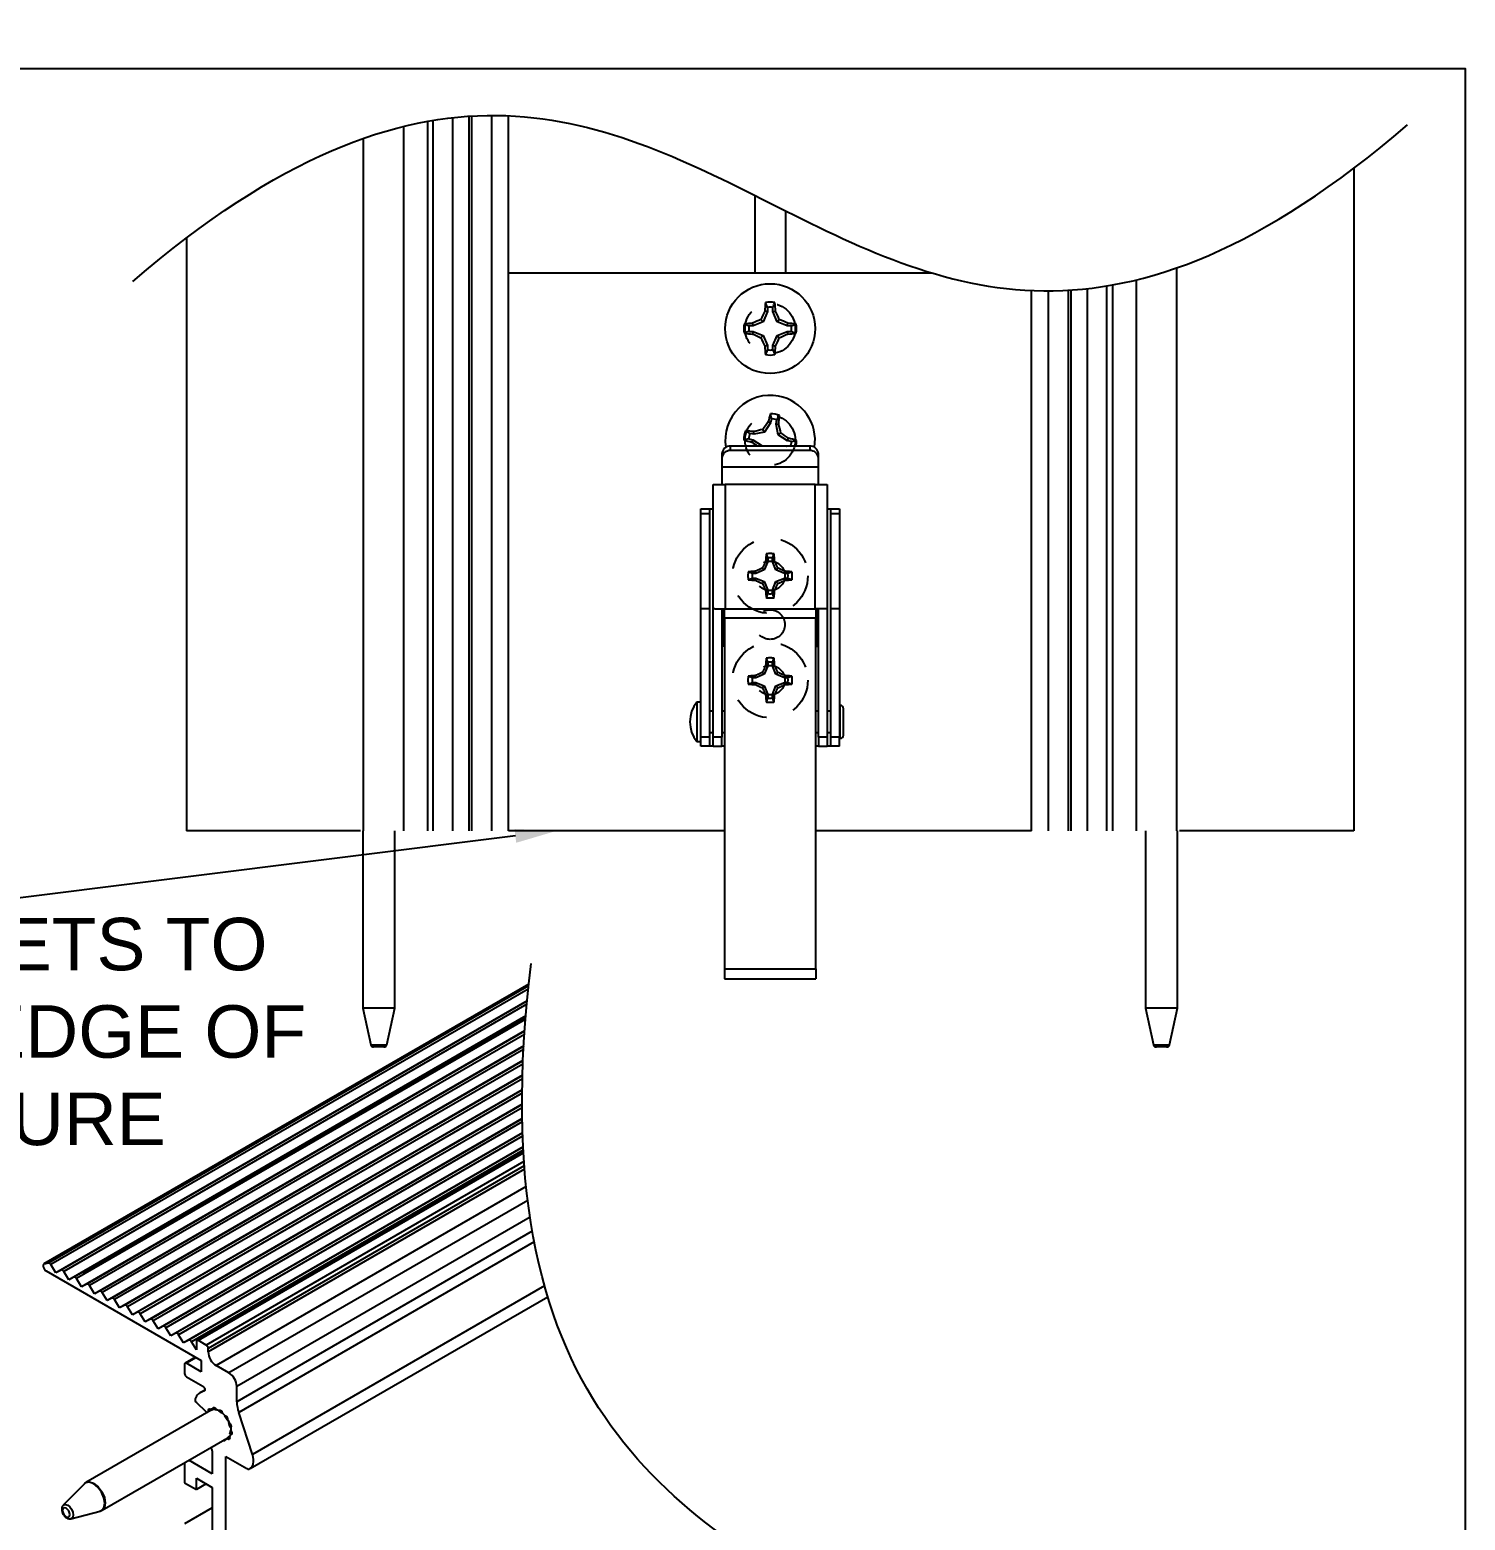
# Model space of a CAD drawing. Extents: x 0 to 10.3, y -9.7 to 0.1.
# Drawn here: x 5.16 to 10.3, y -5.2 to 0.14 of the extents above; entities that cross this region are included whole.
import ezdxf
from ezdxf import colors
from ezdxf.entities.mleader import LeaderData, LeaderLine
from ezdxf.math import Vec2, Vec3

# ---------------------------------------------------------------- set-up
doc = ezdxf.new("R2010")
doc.units = 0
doc.header["$LTSCALE"] = 0.5
doc.header["$MEASUREMENT"] = 0
doc.linetypes.add('DASHED', pattern=[0.75, 0.5, -0.25])
doc.linetypes.add('HIDDEN', pattern=[0.375, 0.25, -0.125])
for name, color, linetype in [('Brackets', 181, 'CONTINUOUS'), ('Dimension', 10, 'CONTINUOUS'), ('FAB DWG', 221, 'CONTINUOUS'), ('Hardware', 242, 'CONTINUOUS'), ('Housing', 150, 'CONTINUOUS')]:
    doc.layers.add(name, color=color, linetype=linetype)
doc.layers.add('Text-Unprinted', color=131, linetype='CONTINUOUS', plot=False)
doc.styles.get("Standard").update_dxf_attribs({"font": 'arial.ttf'})

msp = doc.modelspace()

# ---------------------------------------------------------------- linework, layer by layer
at = {"layer": 'Brackets', "linetype": 'Continuous', "lineweight": 25, "transparency": 16777216}
for p, q in [((6.8735, -0.7328), (8.3889, -0.7328)), ((7.6473, -2.7328), (6.8735, -2.7328)), ((8.7479, -2.7328), (7.9741, -2.7328))]:
    msp.add_line(p, q, dxfattribs=at)
at = {"layer": 'Brackets', "linetype": 'DASHED', "ltscale": 0.5, "transparency": 16777216}
for centre, radius in [((7.8107, -0.9328), 0.09), ((7.8107, -1.3328), 0.09), ((7.8107, -1.8188), 0.053), ((7.8107, -1.9938), 0.053), ((7.8107, -2.1928), 0.053)]:
    msp.add_circle(centre, radius, dxfattribs=at)
at = {"layer": 'Dimension', "transparency": 16777216}
for points in [[(5.5266, -0.7633), (6.5752, 0.1383), (7.8107, -0.4828), (9.0463, -1.1039), (10.0948, -0.2024)], [(9.3341, -7.9338), (9.5268, -6.3557), (8.1442, -5.5709), (6.7617, -4.786), (6.9544, -3.208)]]:
    msp.add_open_spline(points, degree=3, dxfattribs=at)
at = {"layer": 'Hardware', "linetype": 'Continuous', "lineweight": 25, "transparency": 16777216}
for p, q in [((7.8008, -0.8568), (7.794, -0.8395)), ((7.7859, -0.9079), (7.7497, -0.9229)), ((7.7859, -0.9079), (7.7778, -0.8999)), ((7.8008, -0.8718), (7.7859, -0.9079)), ((7.8008, -0.8718), (7.7914, -0.8699)), ((7.8008, -0.8568), (7.8008, -0.8718)), ((7.8206, -0.8718), (7.8206, -0.8568)), ((7.8206, -0.8718), (7.83, -0.8699)), ((7.8356, -0.9079), (7.8206, -0.8718)), ((7.8356, -0.9079), (7.8436, -0.8999)), ((7.8717, -0.9229), (7.8356, -0.9079)), ((7.7347, -0.9427), (7.7174, -0.9495)), ((7.7497, -0.9229), (7.7347, -0.9229)), ((7.7347, -0.9427), (7.7497, -0.9427)), ((7.7497, -0.9229), (7.7478, -0.9135)), ((7.7497, -0.9427), (7.7478, -0.9521)), ((7.7497, -0.9427), (7.7859, -0.9577)), ((7.7859, -0.9577), (7.7778, -0.9657)), ((7.7859, -0.9577), (7.8008, -0.9938)), ((7.8206, -0.9938), (7.8356, -0.9577)), ((7.8356, -0.9577), (7.8717, -0.9427)), ((7.8356, -0.9577), (7.8436, -0.9657)), ((7.8717, -0.9229), (7.8736, -0.9135)), ((7.8868, -0.9229), (7.8717, -0.9229)), ((7.8717, -0.9427), (7.8736, -0.9521)), ((7.8717, -0.9427), (7.8868, -0.9427)), ((7.8868, -0.9229), (7.904, -0.9161)), ((7.8008, -0.9938), (7.7914, -0.9957)), ((7.8008, -0.9938), (7.8008, -1.0089)), ((7.8206, -0.9938), (7.83, -0.9957)), ((7.8206, -1.0089), (7.8206, -0.9938)), ((7.8206, -1.0089), (7.8275, -1.0261)), ((7.8125, -1.271), (7.791, -1.3037)), ((7.8125, -1.271), (7.8036, -1.2674)), ((7.8154, -1.2563), (7.8119, -1.238)), ((7.8154, -1.2563), (7.8125, -1.271)), ((7.8319, -1.2747), (7.8348, -1.26)), ((7.8398, -1.3131), (7.8319, -1.2747)), ((7.8319, -1.2747), (7.8415, -1.2747)), ((7.7342, -1.3282), (7.7159, -1.3316)), ((7.7342, -1.3282), (7.7489, -1.331)), ((7.7527, -1.3116), (7.7379, -1.3088)), ((7.7489, -1.331), (7.7453, -1.3399)), ((7.7489, -1.331), (7.7816, -1.3525)), ((7.7527, -1.3116), (7.7526, -1.302)), ((7.791, -1.3037), (7.7527, -1.3116)), ((7.791, -1.3037), (7.7846, -1.2943)), ((7.8398, -1.3131), (7.8492, -1.3067)), ((7.8725, -1.3346), (7.8398, -1.3131)), ((7.8725, -1.3346), (7.8761, -1.3257)), ((7.8873, -1.3374), (7.8725, -1.3346)), ((7.8873, -1.3374), (7.9055, -1.334)), ((7.6375, -1.3815), (7.6375, -1.3972)), ((7.669, -1.37), (7.669, -1.3542)), ((7.9525, -1.3542), (7.669, -1.3542)), ((7.9525, -1.37), (7.669, -1.37)), ((7.7816, -1.3525), (7.7791, -1.3542)), ((7.7816, -1.3525), (7.782, -1.3542)), ((7.8677, -1.3542), (7.8688, -1.354)), ((7.8688, -1.354), (7.8688, -1.3542)), ((7.8688, -1.354), (7.8699, -1.3542)), ((7.9525, -1.3542), (7.9525, -1.37)), ((7.984, -1.3972), (7.984, -1.3815)), ((7.6375, -1.3972), (7.6375, -1.429)), ((7.984, -1.429), (7.6375, -1.429)), ((7.6375, -1.429), (7.6375, -1.492)), ((7.984, -1.429), (7.984, -1.3972)), ((7.984, -1.492), (7.984, -1.429)), ((7.606, -1.9369), (7.606, -1.492)), ((7.606, -1.492), (7.6375, -1.492)), ((7.6375, -1.492), (7.6493, -1.492)), ((7.9721, -1.492), (7.6493, -1.492)), ((7.6493, -1.492), (7.6493, -1.9369)), ((7.9721, -1.492), (7.984, -1.492)), ((7.9721, -1.9369), (7.9721, -1.492)), ((7.984, -1.492), (8.0155, -1.492)), ((8.0155, -1.492), (8.0155, -1.9369)), ((7.5627, -1.5786), (7.5942, -1.5786)), ((7.5627, -1.5957), (7.5627, -1.5786)), ((7.5627, -1.9369), (7.5627, -1.5957)), ((7.5627, -1.5957), (7.5942, -1.5957)), ((7.5942, -1.5957), (7.5942, -1.5786)), ((7.5942, -1.5786), (7.606, -1.5786)), ((7.5942, -1.9369), (7.5942, -1.5957)), ((8.0155, -1.5786), (8.0273, -1.5786)), ((8.0273, -1.5786), (8.0588, -1.5786)), ((8.0273, -1.5786), (8.0273, -1.5957)), ((8.0273, -1.5957), (8.0588, -1.5957)), ((8.0273, -1.5957), (8.0273, -1.9369)), ((8.0588, -1.5786), (8.0588, -1.5957)), ((8.0588, -1.5957), (8.0588, -1.9369)), ((7.5627, -2.3975), (7.5627, -1.9369)), ((7.5942, -1.9369), (7.5627, -1.9369)), ((7.5942, -2.3975), (7.5942, -1.9369)), ((7.606, -2.3975), (7.606, -1.9369)), ((7.613, -1.9369), (7.606, -1.9369)), ((7.613, -1.9369), (7.6493, -1.9369)), ((7.6375, -1.9369), (7.6375, -2.3975)), ((7.6434, -1.9445), (7.6375, -1.9445)), ((7.6434, -1.9448), (7.6375, -1.9448)), ((7.6434, -1.9445), (7.6434, -1.9448)), ((7.6434, -1.9448), (7.6434, -2.0708)), ((7.6473, -1.9692), (7.6434, -1.9692)), ((7.6473, -1.9707), (7.6473, -1.9369)), ((7.9741, -1.9707), (7.6473, -1.9707)), ((7.6473, -1.9707), (7.6473, -3.228)), ((7.6493, -1.9369), (7.9721, -1.9369)), ((8.0084, -1.9369), (7.9721, -1.9369)), ((7.9741, -1.9369), (7.9741, -1.9707)), ((7.978, -1.9692), (7.9741, -1.9692)), ((7.9741, -3.228), (7.9741, -1.9707)), ((7.984, -1.9447), (7.978, -1.9447)), ((7.978, -1.9448), (7.978, -1.9447)), ((7.978, -1.9448), (7.984, -1.9448)), ((7.978, -2.0708), (7.978, -1.9448)), ((7.984, -2.3975), (7.984, -1.9369)), ((8.0155, -1.9369), (8.0084, -1.9369)), ((8.0155, -1.9369), (8.0155, -2.3975)), ((8.0273, -1.9369), (8.0273, -2.3975)), ((8.0588, -1.9369), (8.0273, -1.9369)), ((8.0588, -1.9369), (8.0588, -2.3975)), ((7.6434, -2.0708), (7.6375, -2.0708)), ((7.6434, -2.0463), (7.6473, -2.0463)), ((7.9741, -2.0463), (7.978, -2.0463)), ((7.978, -2.0708), (7.984, -2.0708)), ((7.5627, -2.2715), (7.5477, -2.2715)), ((7.5477, -2.2715), (7.5477, -2.3424)), ((8.0619, -2.2834), (8.0588, -2.2834)), ((8.0619, -2.4015), (8.0619, -2.2834)), ((8.0737, -2.3424), (8.0737, -2.2952)), ((7.5477, -2.3424), (7.5477, -2.4133)), ((7.606, -2.3038), (7.5942, -2.3038)), ((7.6473, -2.3038), (7.6375, -2.3038)), ((7.984, -2.3038), (7.9741, -2.3038)), ((8.0273, -2.3038), (8.0155, -2.3038)), ((8.0737, -2.3897), (8.0737, -2.3424)), ((7.5627, -2.429), (7.5627, -2.3975)), ((7.5942, -2.3975), (7.5627, -2.3975)), ((7.5942, -2.381), (7.606, -2.381)), ((7.5942, -2.429), (7.5942, -2.3975)), ((7.6375, -2.3975), (7.606, -2.3975)), ((7.606, -2.429), (7.606, -2.3975)), ((7.6375, -2.381), (7.6473, -2.381)), ((7.6375, -2.429), (7.6375, -2.3975)), ((7.9741, -2.381), (7.984, -2.381)), ((8.0155, -2.3975), (7.984, -2.3975)), ((7.984, -2.3975), (7.984, -2.429)), ((8.0155, -2.381), (8.0273, -2.381)), ((8.0155, -2.3975), (8.0155, -2.429)), ((8.0588, -2.3975), (8.0273, -2.3975)), ((8.0273, -2.3975), (8.0273, -2.429)), ((8.0588, -2.429), (8.0588, -2.3975)), ((8.0588, -2.4015), (8.0619, -2.4015)), ((7.5477, -2.4133), (7.5627, -2.4133)), ((7.5942, -2.429), (7.5627, -2.429)), ((7.606, -2.429), (7.5942, -2.429)), ((7.606, -2.429), (7.6375, -2.429)), ((7.6473, -2.429), (7.6375, -2.429)), ((7.984, -2.429), (7.9741, -2.429)), ((7.984, -2.429), (8.0155, -2.429)), ((8.0273, -2.429), (8.0155, -2.429)), ((8.0588, -2.429), (8.0273, -2.429)), ((6.3507, -2.7328), (6.3507, -3.3669)), ((6.4657, -3.3669), (6.4657, -2.7328)), ((9.1557, -2.7328), (9.1557, -3.3669)), ((9.2707, -3.3669), (9.2707, -2.7328)), ((7.6473, -3.228), (7.9741, -3.228)), ((7.6473, -3.228), (7.6473, -3.2634)), ((7.9741, -3.228), (7.9741, -3.2634)), ((7.6473, -3.2634), (7.9741, -3.2634)), ((6.3507, -3.3669), (6.4657, -3.3669)), ((6.351, -3.369), (6.38, -3.5)), ((6.4611, -3.369), (6.351, -3.369)), ((6.4365, -3.5), (6.4655, -3.369)), ((6.4655, -3.369), (6.4611, -3.369)), ((9.1557, -3.3669), (9.2707, -3.3669)), ((9.156, -3.369), (9.185, -3.5)), ((9.2542, -3.369), (9.156, -3.369)), ((9.2415, -3.5), (9.2705, -3.369)), ((9.2705, -3.369), (9.2542, -3.369)), ((6.38, -3.5), (6.4343, -3.5)), ((6.4253, -3.5078), (6.3898, -3.5078)), ((6.4267, -3.5078), (6.4253, -3.5078)), ((6.4343, -3.5), (6.4365, -3.5)), ((9.185, -3.5), (9.2334, -3.5)), ((9.2264, -3.5078), (9.1948, -3.5078)), ((9.2317, -3.5078), (9.2264, -3.5078)), ((9.2334, -3.5), (9.2415, -3.5)), ((5.8079, -4.8098), (5.8144, -4.806)), ((5.8263, -4.8088), (5.8289, -4.8073)), ((5.8071, -4.8102), (5.3587, -5.0691)), ((5.8071, -4.8102), (5.8079, -4.8098)), ((5.8573, -4.8287), (5.8557, -4.8296)), ((5.8721, -4.8546), (5.8705, -4.8554)), ((5.4163, -5.1687), (5.8646, -4.9097)), ((5.8757, -4.9007), (5.8716, -4.903)), ((5.8784, -4.8812), (5.8765, -4.8822)), ((5.8773, -4.8713), (5.8778, -4.871)), ((5.3532, -5.0734), (5.2772, -5.1504)), ((5.3051, -5.1987), (5.4098, -5.1714)), ((5.3051, -5.1987), (5.3047, -5.1988))]:
    msp.add_line(p, q, dxfattribs=at)
at = {"layer": 'Hardware', "linetype": 'HIDDEN', "lineweight": 25, "transparency": 16777216}
for p, q in [((7.8025, -1.7552), (7.8025, -1.7677)), ((7.819, -1.7677), (7.819, -1.7552)), ((7.7596, -1.8106), (7.7471, -1.8106)), ((7.7596, -1.8106), (7.758, -1.8026)), ((7.7899, -1.798), (7.7596, -1.8106)), ((7.7899, -1.798), (7.7831, -1.7912)), ((7.8025, -1.7677), (7.7899, -1.798)), ((7.8025, -1.7677), (7.7946, -1.7661)), ((7.819, -1.7677), (7.8269, -1.7661)), ((7.8315, -1.798), (7.819, -1.7677)), ((7.8315, -1.798), (7.8383, -1.7912)), ((7.8619, -1.8106), (7.8315, -1.798)), ((7.8619, -1.8106), (7.8635, -1.8026)), ((7.8744, -1.8106), (7.8619, -1.8106)), ((7.7471, -1.827), (7.7596, -1.827)), ((7.7596, -1.827), (7.758, -1.835)), ((7.7596, -1.827), (7.7899, -1.8396)), ((7.7899, -1.8396), (7.7831, -1.8464)), ((7.7899, -1.8396), (7.8025, -1.87)), ((7.819, -1.87), (7.8315, -1.8396)), ((7.8315, -1.8396), (7.8619, -1.827)), ((7.8315, -1.8396), (7.8383, -1.8464)), ((7.8619, -1.827), (7.8635, -1.835)), ((7.8619, -1.827), (7.8744, -1.827)), ((7.8025, -1.87), (7.7946, -1.8715)), ((7.8025, -1.87), (7.8025, -1.8824)), ((7.819, -1.87), (7.8269, -1.8715)), ((7.819, -1.8824), (7.819, -1.87)), ((7.8025, -2.1292), (7.8025, -2.1417)), ((7.819, -2.1417), (7.819, -2.1292)), ((7.7596, -2.1846), (7.7471, -2.1846)), ((7.7596, -2.1846), (7.758, -2.1766)), ((7.7899, -2.172), (7.7596, -2.1846)), ((7.7899, -2.172), (7.7831, -2.1652)), ((7.8025, -2.1417), (7.7899, -2.172)), ((7.8025, -2.1417), (7.7946, -2.1401)), ((7.819, -2.1417), (7.8269, -2.1401)), ((7.8315, -2.172), (7.819, -2.1417)), ((7.8315, -2.172), (7.8383, -2.1652)), ((7.8619, -2.1846), (7.8315, -2.172)), ((7.8619, -2.1846), (7.8635, -2.1766)), ((7.8744, -2.1846), (7.8619, -2.1846)), ((7.7471, -2.201), (7.7596, -2.201)), ((7.7596, -2.201), (7.758, -2.209)), ((7.7596, -2.201), (7.7899, -2.2136)), ((7.7899, -2.2136), (7.7831, -2.2204)), ((7.7899, -2.2136), (7.8025, -2.244)), ((7.819, -2.244), (7.8315, -2.2136)), ((7.8315, -2.2136), (7.8619, -2.201)), ((7.8315, -2.2136), (7.8383, -2.2204)), ((7.8619, -2.201), (7.8635, -2.209)), ((7.8619, -2.201), (7.8744, -2.201)), ((7.8025, -2.244), (7.7946, -2.2455)), ((7.8025, -2.244), (7.8025, -2.2564)), ((7.819, -2.244), (7.8269, -2.2455)), ((7.819, -2.2564), (7.819, -2.244))]:
    msp.add_line(p, q, dxfattribs=at)
at = {"layer": 'Hardware', "linetype": 'Continuous', "lineweight": 25, "transparency": 16777216, "flags": 128}
for points in [[(5.7989, -4.8147), (5.7986, -4.8139), (5.7978, -4.8108), (5.798, -4.8081), (5.7991, -4.8062), (5.8009, -4.8054), (5.8032, -4.8058), (5.8056, -4.8073), (5.8079, -4.8098)], [(5.8146, -4.8077), (5.8142, -4.8047), (5.8147, -4.8022), (5.8161, -4.8007), (5.8181, -4.8003), (5.8205, -4.8011), (5.8229, -4.803), (5.8249, -4.8057), (5.8263, -4.8088)], [(5.8348, -4.8124), (5.8356, -4.8103), (5.8373, -4.8091), (5.8395, -4.8092), (5.8419, -4.8104), (5.8442, -4.8126), (5.846, -4.8155), (5.8472, -4.8187), (5.8474, -4.8216)], [(5.8552, -4.8299), (5.8571, -4.8292), (5.8594, -4.8297), (5.8619, -4.8313), (5.864, -4.8338), (5.8656, -4.8368), (5.8665, -4.8399), (5.8663, -4.8427), (5.8653, -4.8447)], [(5.8705, -4.8554), (5.8729, -4.8563), (5.8753, -4.8583), (5.8773, -4.8611), (5.8786, -4.8642), (5.8791, -4.8672), (5.8787, -4.8697), (5.8774, -4.8713), (5.8754, -4.8718)], [(5.8574, -4.9139), (5.8575, -4.9153), (5.857, -4.9177), (5.8556, -4.9192), (5.8536, -4.9196), (5.8512, -4.9188), (5.8502, -4.9181)], [(5.8716, -4.903), (5.8731, -4.906), (5.8739, -4.9091), (5.8737, -4.9118), (5.8726, -4.9137), (5.8708, -4.9145), (5.8685, -4.9141), (5.8661, -4.9126), (5.8639, -4.9102)], [(5.8765, -4.8822), (5.8788, -4.8845), (5.8806, -4.8874), (5.8816, -4.8905), (5.8818, -4.8934), (5.881, -4.8957), (5.8794, -4.8969), (5.8773, -4.8969), (5.8748, -4.8958)], [(5.4234, -5.1235), (5.4146, -5.1033), (5.4014, -5.0855), (5.386, -5.073), (5.3705, -5.0677), (5.3573, -5.0702), (5.3532, -5.0734)], [(5.3582, -5.0694), (5.3587, -5.0691), (5.3719, -5.0666), (5.3875, -5.072), (5.403, -5.0845), (5.4162, -5.1023), (5.4251, -5.1226), (5.4282, -5.1424), (5.4251, -5.1586), (5.4163, -5.1687), (5.416, -5.1688)], [(5.4098, -5.1714), (5.4146, -5.1694), (5.4234, -5.1593), (5.4265, -5.1432), (5.4234, -5.1235)], [(5.2999, -5.1777), (5.2971, -5.1711), (5.2928, -5.1654), (5.2878, -5.1614), (5.2828, -5.1596), (5.2786, -5.1605), (5.2758, -5.1637), (5.2748, -5.1689), (5.2758, -5.1753), (5.2786, -5.1818), (5.2829, -5.1875), (5.2879, -5.1915), (5.2929, -5.1933), (5.2971, -5.1925), (5.2999, -5.1892), (5.3009, -5.184), (5.2999, -5.1777)], [(5.2772, -5.1504), (5.2793, -5.1488), (5.2857, -5.1476), (5.2934, -5.1502), (5.301, -5.1564), (5.3075, -5.1651), (5.3118, -5.1751)], [(5.3118, -5.1751), (5.3134, -5.1848), (5.3118, -5.1927), (5.3075, -5.1977), (5.3051, -5.1987)]]:
    msp.add_lwpolyline(points, dxfattribs=at)
at = {"layer": 'Hardware', "linetype": 'Continuous', "lineweight": 25, "transparency": 16777216}
msp.add_circle((7.8107, -0.9328), 0.161, dxfattribs=at)
at = {"layer": 'Hardware', "linetype": 'HIDDEN', "lineweight": 25, "transparency": 16777216}
for centre in [(7.8107, -1.8188), (7.8107, -2.1928)]:
    msp.add_circle(centre, 0.135, dxfattribs=at)
at = {"layer": 'Hardware', "linetype": 'Continuous', "lineweight": 25, "transparency": 16777216}
for centre, radius, start, end in [((8.5538, -0.9186), 0.7639, 174.0591, 176.3497), ((7.8107, -0.9328), 0.0948, 79.8371, 100.1629), ((7.0677, -0.9186), 0.7639, 3.6503, 5.9409), ((8.1685, -1.7995), 0.9807, 113.4728, 115.3966), ((8.6774, -1.2905), 0.9807, 154.6034, 156.5272), ((7.8107, -0.9328), 0.0767, 82.5984, 97.4016), ((6.9441, -1.2905), 0.9807, 23.4728, 25.3966), ((7.453, -1.7995), 0.9807, 64.6034, 66.5272), ((7.8107, -0.9328), 0.0948, 169.8371, 190.1629), ((7.7965, -1.6759), 0.7639, 93.6503, 95.9409), ((7.7965, -0.1898), 0.7639, 264.0591, 266.3497), ((7.8107, -0.9328), 0.0767, 172.5984, 187.4016), ((8.1685, -0.0661), 0.9807, 244.6034, 246.5272), ((7.453, -0.0661), 0.9807, 293.4728, 295.3966), ((7.825, -1.6759), 0.7639, 84.0591, 86.3497), ((7.825, -0.1898), 0.7639, 273.6503, 275.9409), ((7.8107, -0.9328), 0.0767, 352.5984, 7.4016), ((7.8107, -0.9328), 0.0948, 349.8371, 10.1629), ((8.6774, -0.5751), 0.9807, 203.4728, 205.3966), ((8.5538, -0.9471), 0.7639, 183.6503, 185.9409), ((7.8107, -0.9328), 0.0767, 262.5984, 277.4016), ((7.0677, -0.9471), 0.7639, 354.0591, 356.3497), ((6.9441, -0.5751), 0.9807, 334.6034, 336.5272), ((7.8107, -0.9328), 0.0948, 259.8371, 280.1629), ((7.8107, -1.3328), 0.161, 79.1374, 189.2334), ((7.8107, -1.3328), 0.161, 350.7666, 79.1374), ((8.5944, -1.8475), 0.9807, 143.7407, 145.6646), ((8.5432, -1.4588), 0.7639, 163.1964, 165.4871), ((7.8107, -1.3328), 0.0948, 68.9745, 89.3002), ((7.8107, -1.3328), 0.0767, 71.7358, 86.539), ((7.0837, -1.1788), 0.7639, 352.7877, 355.0783), ((6.8922, -1.5208), 0.9807, 12.6102, 14.534), ((7.8107, -1.3328), 0.0948, 158.9745, 179.3002), ((7.9368, -0.6004), 0.7639, 253.1964, 255.4871), ((7.6567, -2.0599), 0.7639, 82.7877, 85.0783), ((7.8107, -1.3328), 0.0767, 161.7358, 176.539), ((7.9987, -2.2514), 0.9807, 102.6102, 104.534), ((7.2961, -2.1165), 0.9807, 53.7407, 55.6646), ((7.6847, -2.0652), 0.7639, 73.1964, 75.4871), ((7.8107, -1.3328), 0.0948, 346.9428, 359.3002), ((7.667, -1.3838), 0.0296, 86.1887, 175.5981), ((7.667, -1.3995), 0.0296, 86.1887, 175.5981), ((8.318, -0.5593), 0.9681, 233.7334, 235.1929), ((7.8107, -1.3328), 0.0767, 343.7833, 356.539), ((7.9544, -1.3838), 0.0296, 4.4019, 93.8113), ((7.9544, -1.3995), 0.0296, 4.4019, 93.8113), ((7.6384, -2.3424), 0.1151, 141.988, 218.012), ((8.0619, -2.2952), 0.0118, 0, 90), ((8.0619, -2.3897), 0.0118, 270, 360), ((6.3607, -3.3669), 0.01, 180, 192.5), ((6.4557, -3.3669), 0.01, 347.5, 0), ((9.1657, -3.3669), 0.01, 180, 192.5), ((9.2607, -3.3669), 0.01, 347.5, 0), ((6.3898, -3.4978), 0.01, 192.5, 270), ((6.4267, -3.4978), 0.01, 270, 347.5), ((9.1948, -3.4978), 0.01, 192.5, 270), ((9.2317, -3.4978), 0.01, 270, 347.5), ((5.8178, -4.8358), 0.0283, 72.3081, 96.4055), ((5.8032, -4.869), 0.0648, 46.9883, 60.8214), ((5.7802, -4.892), 0.0974, 29.0929, 39.6252), ((5.7919, -4.8877), 0.085, 10.7966, 22.3361), ((5.8542, -4.8921), 0.0205, 300.398, 327.8321), ((5.8326, -4.8837), 0.044, 344.0969, 2.0284)]:
    msp.add_arc(centre, radius, start, end, dxfattribs=at)
at = {"layer": 'Hardware', "linetype": 'HIDDEN', "lineweight": 25, "transparency": 16777216}
for centre, radius, start, end in [((8.4311, -1.8068), 0.6378, 174.041, 176.3393), ((7.8107, -1.8188), 0.0795, 79.8408, 100.1592), ((7.8107, -1.8188), 0.0642, 82.6326, 97.3674), ((7.1904, -1.8068), 0.6378, 3.6607, 5.959), ((7.8107, -1.8188), 0.0795, 169.8408, 190.1592), ((7.7987, -2.4392), 0.6378, 93.6607, 95.959), ((7.8107, -1.8188), 0.0642, 172.6326, 187.3674), ((8.1098, -2.5433), 0.8199, 113.4752, 115.4049), ((8.5352, -2.1178), 0.8199, 154.5951, 156.5248), ((7.0863, -2.1178), 0.8199, 23.4752, 25.4049), ((7.5117, -2.5433), 0.8199, 64.5951, 66.5248), ((7.8227, -2.4392), 0.6378, 84.041, 86.3393), ((7.8107, -1.8188), 0.0642, 352.6326, 7.3674), ((7.8107, -1.8188), 0.0795, 349.8408, 10.1592), ((7.7987, -1.1984), 0.6378, 264.041, 266.3393), ((8.1098, -1.0943), 0.8199, 244.5951, 246.5248), ((8.5352, -1.5198), 0.8199, 203.4752, 205.4049), ((7.0863, -1.5198), 0.8199, 334.5951, 336.5248), ((7.5117, -1.0943), 0.8199, 293.4752, 295.4049), ((7.8227, -1.1984), 0.6378, 273.6607, 275.959), ((8.4311, -1.8308), 0.6378, 183.6607, 185.959), ((7.8107, -1.8188), 0.0795, 259.8408, 280.1592), ((7.8107, -1.8188), 0.0642, 262.6326, 277.3674), ((7.1904, -1.8308), 0.6378, 354.041, 356.3393), ((8.4311, -2.1808), 0.6378, 174.041, 176.3393), ((7.8107, -2.1928), 0.0795, 79.8408, 100.1592), ((7.8107, -2.1928), 0.0642, 82.6326, 97.3674), ((7.1904, -2.1808), 0.6378, 3.6607, 5.959), ((7.8107, -2.1928), 0.0795, 169.8408, 190.1592), ((7.7987, -2.8132), 0.6378, 93.6607, 95.959), ((7.8107, -2.1928), 0.0642, 172.6326, 187.3674), ((8.1098, -2.9173), 0.8199, 113.4752, 115.4049), ((8.5352, -2.4918), 0.8199, 154.5951, 156.5248), ((7.0863, -2.4918), 0.8199, 23.4752, 25.4049), ((7.5117, -2.9173), 0.8199, 64.5951, 66.5248), ((7.8227, -2.8132), 0.6378, 84.041, 86.3393), ((7.8107, -2.1928), 0.0642, 352.6326, 7.3674), ((7.8107, -2.1928), 0.0795, 349.8408, 10.1592), ((7.7987, -1.5724), 0.6378, 264.041, 266.3393), ((8.1098, -1.4683), 0.8199, 244.5951, 246.5248), ((8.5352, -1.8938), 0.8199, 203.4752, 205.4049), ((7.0863, -1.8938), 0.8199, 334.5951, 336.5248), ((7.5117, -1.4683), 0.8199, 293.4752, 295.4049), ((7.8227, -1.5724), 0.6378, 273.6607, 275.959), ((8.4311, -2.2048), 0.6378, 183.6607, 185.959), ((7.8107, -2.1928), 0.0795, 259.8408, 280.1592), ((7.8107, -2.1928), 0.0642, 262.6326, 277.3674), ((7.1904, -2.2048), 0.6378, 354.041, 356.3393)]:
    msp.add_arc(centre, radius, start, end, dxfattribs=at)
at = {"layer": 'Hardware', "linetype": 'Continuous', "lineweight": 25, "transparency": 16777216}
for points, knots in [([(7.8206, -0.8568), (7.8218, -0.8538), (7.8241, -0.848), (7.8263, -0.8423), (7.8275, -0.8395)], [0, 0, 0, 0, 0.514301, 1, 1, 1, 1]), ([(7.7347, -0.9229), (7.7317, -0.9218), (7.7259, -0.9195), (7.7202, -0.9172), (7.7174, -0.9161)], [0, 0, 0, 0, 0.514301, 1, 1, 1, 1]), ([(7.8868, -0.9427), (7.8897, -0.9439), (7.8955, -0.9461), (7.9013, -0.9484), (7.904, -0.9495)], [0, 0, 0, 0, 0.514301, 1, 1, 1, 1]), ([(7.8008, -1.0089), (7.7997, -1.0118), (7.7974, -1.0176), (7.7951, -1.0233), (7.794, -1.0261)], [0, 0, 0, 0, 0.514301, 1, 1, 1, 1]), ([(7.8348, -1.26), (7.8365, -1.2573), (7.8398, -1.252), (7.8431, -1.2468), (7.8447, -1.2443)], [0, 0, 0, 0, 0.514301, 1, 1, 1, 1]), ([(7.7379, -1.3088), (7.7352, -1.3071), (7.73, -1.3037), (7.7248, -1.3004), (7.7222, -1.2988)], [0, 0, 0, 0, 0.514301, 1, 1, 1, 1]), ([(5.3585, -5.0701), (5.3567, -5.0708), (5.3542, -5.0718), (5.3529, -5.0741), (5.3525, -5.0748)], [0, 0, 0, 0, 0.693079, 1, 1, 1, 1]), ([(5.2771, -5.1509), (5.276, -5.1521), (5.2734, -5.155), (5.2717, -5.1616), (5.2719, -5.17), (5.2749, -5.1797), (5.2809, -5.1892), (5.2887, -5.1959), (5.2968, -5.1995), (5.3021, -5.199), (5.3045, -5.1988)], [0, 0, 0, 0, 0.076598, 0.182549, 0.307381, 0.452657, 0.601607, 0.754037, 0.889115, 1, 1, 1, 1]), ([(5.407, -5.1718), (5.4071, -5.1718), (5.4104, -5.1721), (5.4131, -5.1701), (5.4156, -5.1683)], [0, 0, 0, 0, 0.057622, 1, 1, 1, 1])]:
    msp.add_open_spline(points, degree=3, knots=knots, dxfattribs=at)
at = {"layer": 'Hardware', "linetype": 'HIDDEN', "lineweight": 25, "transparency": 16777216}
for points in [[(7.7967, -1.7406), (7.7986, -1.7454), (7.8006, -1.7503), (7.8025, -1.7552)], [(7.819, -1.7552), (7.8209, -1.7503), (7.8228, -1.7454), (7.8247, -1.7406)], [(7.7471, -1.8106), (7.7422, -1.8087), (7.7374, -1.8067), (7.7325, -1.8048)], [(7.8889, -1.8048), (7.8841, -1.8067), (7.8792, -1.8087), (7.8744, -1.8106)], [(7.7325, -1.8328), (7.7374, -1.8309), (7.7422, -1.829), (7.7471, -1.827)], [(7.8744, -1.827), (7.8792, -1.829), (7.8841, -1.8309), (7.8889, -1.8328)], [(7.8025, -1.8824), (7.8006, -1.8873), (7.7986, -1.8922), (7.7967, -1.897)], [(7.8247, -1.897), (7.8228, -1.8922), (7.8209, -1.8873), (7.819, -1.8824)], [(7.7967, -2.1146), (7.7986, -2.1194), (7.8006, -2.1243), (7.8025, -2.1292)], [(7.819, -2.1292), (7.8209, -2.1243), (7.8228, -2.1194), (7.8247, -2.1146)], [(7.7471, -2.1846), (7.7422, -2.1827), (7.7374, -2.1807), (7.7325, -2.1788)], [(7.8889, -2.1788), (7.8841, -2.1807), (7.8792, -2.1827), (7.8744, -2.1846)], [(7.7325, -2.2068), (7.7374, -2.2049), (7.7422, -2.203), (7.7471, -2.201)], [(7.8744, -2.201), (7.8792, -2.203), (7.8841, -2.2049), (7.8889, -2.2068)], [(7.8025, -2.2564), (7.8006, -2.2613), (7.7986, -2.2662), (7.7967, -2.271)], [(7.8247, -2.271), (7.8228, -2.2662), (7.8209, -2.2613), (7.819, -2.2564)]]:
    msp.add_open_spline(points, degree=3, dxfattribs=at)
at = {"layer": 'Housing', "linetype": 'Continuous', "lineweight": 25, "transparency": 16777216}
for p, q in [((6.4982, -2.7328), (6.4982, -0.2075)), ((6.5832, -0.1895), (6.5832, -2.7328)), ((6.6035, -2.7328), (6.6035, -0.186)), ((6.6735, -2.7328), (6.6735, -0.1763)), ((6.7317, -2.7328), (6.7317, -0.1712)), ((6.7414, -2.7328), (6.7414, -0.1706)), ((6.8135, -2.7328), (6.8135, -0.1684)), ((6.8735, -2.7328), (6.8735, -0.1696)), ((6.3532, -2.7328), (6.3532, -0.2507)), ((9.9027, -0.3578), (9.9027, -2.7328)), ((7.756, -0.4553), (7.756, -0.7328)), ((7.8655, -0.5103), (7.8655, -0.7328)), ((5.7187, -0.6078), (5.7187, -2.7328)), ((9.2682, -2.7328), (9.2682, -0.7149)), ((8.7479, -2.7328), (8.7479, -0.796)), ((8.8079, -2.7328), (8.8079, -0.7972)), ((8.88, -2.7328), (8.88, -0.795)), ((8.8897, -2.7328), (8.8897, -0.7944)), ((8.9479, -2.7328), (8.9479, -0.7893)), ((9.0179, -2.7328), (9.0179, -0.7797)), ((9.0382, -0.7762), (9.0382, -2.7328)), ((9.1232, -2.7328), (9.1232, -0.7581)), ((6.3432, -2.7328), (5.7187, -2.7328)), ((9.9027, -2.7328), (9.2782, -2.7328)), ((6.9459, -3.2823), (5.2082, -4.2854)), ((6.9455, -3.2858), (5.214, -4.2853)), ((6.9452, -3.2885), (5.2237, -4.2823)), ((6.944, -3.3002), (5.2333, -4.2877)), ((6.9399, -3.3421), (5.2513, -4.3169)), ((6.9398, -3.3433), (5.2696, -4.3074)), ((6.9387, -3.3548), (5.2792, -4.3128)), ((6.9351, -3.3964), (5.2972, -4.342)), ((6.935, -3.3976), (5.3155, -4.3325)), ((6.9341, -3.4091), (5.3251, -4.338)), ((6.9344, -3.4052), (5.3483, -4.3212)), ((6.931, -3.4504), (5.3431, -4.3671)), ((6.9309, -3.4516), (5.3614, -4.3576)), ((6.9301, -3.463), (5.371, -4.3631)), ((6.9276, -3.5039), (5.389, -4.3922)), ((6.9276, -3.5051), (5.4073, -4.3827)), ((6.9269, -3.5164), (5.4169, -4.3882)), ((6.925, -3.5563), (5.4345, -4.4167)), ((6.925, -3.5577), (5.4519, -4.4081)), ((6.9245, -3.5689), (5.4615, -4.4135)), ((6.9231, -3.6093), (5.4795, -4.4427)), ((6.9231, -3.6104), (5.4978, -4.4332)), ((6.9228, -3.6216), (5.5074, -4.4387)), ((6.922, -3.6615), (5.5254, -4.4678)), ((6.922, -3.6627), (5.5437, -4.4583)), ((6.9218, -3.6737), (5.5533, -4.4638)), ((6.9217, -3.7133), (5.5712, -4.4929)), ((6.9217, -3.7144), (5.5896, -4.4834)), ((6.9217, -3.7254), (5.5992, -4.4889)), ((6.9221, -3.7646), (5.6171, -4.518)), ((6.9221, -3.7658), (5.6355, -4.5085)), ((6.9223, -3.7766), (5.6451, -4.514)), ((6.9234, -3.8155), (5.663, -4.5431)), ((6.9234, -3.8166), (5.6814, -4.5336)), ((6.9238, -3.8274), (5.691, -4.5391)), ((6.9255, -3.8659), (5.7089, -4.5682)), ((6.9255, -3.867), (5.7272, -4.5587)), ((6.9261, -3.8776), (5.7368, -4.5642)), ((6.9265, -3.8847), (5.7567, -4.56)), ((6.9267, -3.888), (5.7617, -4.5605)), ((6.9286, -3.9186), (5.7899, -4.5763)), ((6.9286, -3.9186), (5.7899, -4.5763)), ((6.9297, -3.9343), (5.797, -4.5885)), ((6.9297, -3.9343), (5.797, -4.5885)), ((6.9306, -3.946), (5.797, -4.6008)), ((6.9306, -3.946), (5.797, -4.6008)), ((6.9363, -4.008), (5.8252, -4.6497)), ((6.9363, -4.008), (5.8252, -4.6497)), ((6.942, -4.0579), (5.8712, -4.6763)), ((6.942, -4.0579), (5.8712, -4.6763)), ((6.9503, -4.1184), (5.8995, -4.7253)), ((6.9503, -4.1184), (5.8995, -4.7253)), ((6.9583, -4.1679), (5.8995, -4.7794)), ((6.9583, -4.1679), (5.8995, -4.7794)), ((6.9652, -4.206), (5.9061, -4.8177)), ((6.9652, -4.206), (5.9061, -4.8177)), ((5.2237, -4.2823), (5.214, -4.2853)), ((5.2157, -4.3107), (5.7722, -4.6319)), ((5.2513, -4.3169), (5.2333, -4.2877)), ((5.2696, -4.3074), (5.2513, -4.3169)), ((5.2972, -4.342), (5.2792, -4.3128)), ((5.3155, -4.3325), (5.2972, -4.342)), ((5.3431, -4.3671), (5.3251, -4.338)), ((5.3614, -4.3576), (5.3431, -4.3671)), ((5.389, -4.3922), (5.371, -4.3631)), ((7.0024, -4.3643), (5.9556, -4.9688)), ((7.0024, -4.3643), (5.9556, -4.9688)), ((5.4073, -4.3827), (5.389, -4.3922)), ((5.4345, -4.4167), (5.4169, -4.3882)), ((5.4519, -4.4081), (5.4345, -4.4167)), ((5.4795, -4.4427), (5.4615, -4.4135)), ((5.4978, -4.4332), (5.4795, -4.4427)), ((5.9472, -5.0193), (7.0137, -4.4033)), ((5.9472, -5.0193), (7.0137, -4.4033)), ((5.5254, -4.4678), (5.5074, -4.4387)), ((5.5437, -4.4583), (5.5254, -4.4678)), ((5.5712, -4.4929), (5.5533, -4.4638)), ((5.5896, -4.4834), (5.5712, -4.4929)), ((5.6171, -4.518), (5.5992, -4.4889)), ((5.6355, -4.5085), (5.6171, -4.518)), ((5.663, -4.5431), (5.6451, -4.514)), ((5.6814, -4.5336), (5.663, -4.5431)), ((5.7089, -4.5682), (5.691, -4.5391)), ((5.7272, -4.5587), (5.7089, -4.5682)), ((5.7548, -4.5933), (5.7368, -4.5642)), ((5.7546, -4.5647), (5.7548, -4.5933)), ((5.7899, -4.5768), (5.7617, -4.5605)), ((5.797, -4.6008), (5.797, -4.5885)), ((5.7121, -4.6456), (5.7121, -4.6783)), ((5.7516, -4.6194), (5.7142, -4.6411)), ((5.7545, -4.6211), (5.7192, -4.6415)), ((5.7722, -4.6722), (5.7192, -4.6415)), ((5.7722, -4.6314), (5.7722, -4.6722)), ((5.7192, -4.6905), (5.7776, -4.7242)), ((5.8712, -4.6763), (5.8252, -4.6497)), ((5.7845, -4.7377), (5.7701, -4.7461)), ((5.7833, -4.7405), (5.7817, -4.7414)), ((5.8995, -4.7794), (5.8995, -4.7253)), ((5.7544, -4.7824), (5.7882, -4.8146)), ((5.7954, -4.8168), (5.7989, -4.8147)), ((5.7987, -4.8142), (5.7968, -4.8154)), ((5.9556, -4.9688), (5.9061, -4.8177)), ((5.8111, -4.9552), (5.8111, -5.0375)), ((5.7121, -4.9978), (5.7121, -5.0701)), ((5.8111, -5.0375), (5.7273, -4.9891)), ((5.8606, -6.5424), (5.8606, -4.9763)), ((5.8606, -4.9763), (5.935, -5.0193)), ((5.7121, -5.0701), (5.7545, -5.0946)), ((5.7545, -5.0538), (5.8111, -5.0865)), ((5.7545, -5.0946), (5.7545, -5.0538)), ((5.7899, -5.0742), (5.7545, -5.0946)), ((5.8111, -5.0865), (5.8111, -5.3151)), ((5.8111, -5.1599), (5.7121, -5.2171))]:
    msp.add_line(p, q, dxfattribs=at)
at = {"layer": 'Housing', "linetype": 'Continuous', "lineweight": 25, "transparency": 16777216, "flags": 128}
for points in [[(5.214, -4.2853), (5.2103, -4.2848), (5.2074, -4.286), (5.2056, -4.289), (5.2051, -4.2933), (5.2062, -4.2983), (5.2085, -4.3033), (5.2119, -4.3076), (5.2157, -4.3107)], [(5.2333, -4.2877), (5.2323, -4.2862), (5.2311, -4.2849), (5.2298, -4.2837), (5.2285, -4.2829), (5.2272, -4.2823), (5.2259, -4.282), (5.2248, -4.282), (5.2237, -4.2823)], [(5.2792, -4.3128), (5.2782, -4.3113), (5.277, -4.31), (5.2757, -4.3088), (5.2744, -4.308), (5.2731, -4.3074), (5.2718, -4.3071), (5.2706, -4.3071), (5.2696, -4.3074)], [(5.3251, -4.338), (5.324, -4.3364), (5.3229, -4.3351), (5.3216, -4.3339), (5.3203, -4.3331), (5.319, -4.3325), (5.3177, -4.3322), (5.3165, -4.3322), (5.3155, -4.3325)], [(5.371, -4.3631), (5.3699, -4.3615), (5.3688, -4.3602), (5.3675, -4.359), (5.3662, -4.3582), (5.3649, -4.3576), (5.3636, -4.3573), (5.3624, -4.3573), (5.3614, -4.3576)], [(5.4169, -4.3882), (5.4158, -4.3866), (5.4146, -4.3853), (5.4134, -4.3841), (5.4121, -4.3833), (5.4108, -4.3827), (5.4095, -4.3824), (5.4083, -4.3824), (5.4073, -4.3827)], [(5.4615, -4.4135), (5.4604, -4.412), (5.4592, -4.4106), (5.458, -4.4095), (5.4567, -4.4086), (5.4554, -4.408), (5.4541, -4.4077), (5.4529, -4.4077), (5.4519, -4.4081)], [(5.5074, -4.4387), (5.5063, -4.4371), (5.5051, -4.4358), (5.5039, -4.4346), (5.5026, -4.4338), (5.5013, -4.4332), (5.5, -4.4329), (5.4988, -4.4329), (5.4978, -4.4332)], [(5.5533, -4.4638), (5.5522, -4.4622), (5.551, -4.4609), (5.5498, -4.4597), (5.5485, -4.4589), (5.5471, -4.4583), (5.5459, -4.458), (5.5447, -4.458), (5.5437, -4.4583)], [(5.5992, -4.4889), (5.5981, -4.4873), (5.5969, -4.486), (5.5957, -4.4848), (5.5943, -4.484), (5.593, -4.4834), (5.5918, -4.4831), (5.5906, -4.4831), (5.5896, -4.4834)], [(5.6451, -4.514), (5.644, -4.5124), (5.6428, -4.5111), (5.6416, -4.5099), (5.6402, -4.5091), (5.6389, -4.5085), (5.6377, -4.5082), (5.6365, -4.5082), (5.6355, -4.5085)], [(5.691, -4.5391), (5.6899, -4.5375), (5.6887, -4.5362), (5.6874, -4.5351), (5.6861, -4.5342), (5.6848, -4.5336), (5.6836, -4.5333), (5.6824, -4.5333), (5.6814, -4.5336)], [(5.7368, -4.5642), (5.7358, -4.5626), (5.7346, -4.5613), (5.7333, -4.5602), (5.732, -4.5593), (5.7307, -4.5587), (5.7295, -4.5584), (5.7283, -4.5584), (5.7272, -4.5587)], [(5.7776, -4.7242), (5.7797, -4.7259), (5.7817, -4.7282), (5.7833, -4.7309), (5.7843, -4.7338), (5.7846, -4.7365), (5.7843, -4.7388), (5.7833, -4.7405), (5.7817, -4.7414)], [(5.7968, -4.8154), (5.8077, -4.8054), (5.8234, -4.8047), (5.8412, -4.8132), (5.858, -4.8296), (5.8712, -4.8511), (5.8784, -4.8741), (5.8784, -4.8947), (5.8713, -4.9095), (5.8583, -4.9159), (5.8537, -4.916)], [(5.7882, -4.8146), (5.7895, -4.8156), (5.7907, -4.8164), (5.792, -4.817), (5.7932, -4.8172), (5.7943, -4.8172), (5.7953, -4.8168), (5.7961, -4.8162), (5.7968, -4.8154)], [(5.944, -5.0208), (5.949, -5.0181), (5.9532, -5.014), (5.9564, -5.0086), (5.9585, -5.0022), (5.9595, -4.9947), (5.9594, -4.9865), (5.9581, -4.9778), (5.9556, -4.9688)]]:
    msp.add_lwpolyline(points, dxfattribs=at)
at = {"layer": 'Housing', "linetype": 'Continuous', "lineweight": 25, "transparency": 16777216}
for centre, radius, start, end in [((5.7589, -4.5639), 0.00438, 50.9194, 189.9591), ((5.7816, -4.5892), 0.0154, 2.6115, 57.3885), ((5.7164, -4.6449), 0.00437, 50.7624, 189.2023), ((5.8584, -4.598), 0.0615, 182.6115, 237.3885), ((5.7275, -4.6776), 0.0154, 182.6115, 237.3885), ((5.8381, -4.7281), 0.0615, 2.6115, 57.3885), ((5.7937, -4.7871), 0.0473, 104.7775, 157.3779), ((5.7632, -4.7721), 0.0135, 166.2963, 229.5194), ((6.0241, -4.7776), 0.1246, 180.8311, 198.783), ((5.7955, -4.956), 0.0157, 2.9159, 46.3171), ((5.9411, -5.0104), 0.0108, 235.7704, 285.3219)]:
    msp.add_arc(centre, radius, start, end, dxfattribs=at)
at = {"layer": 'Text-Unprinted', "ltscale": 0.5, "transparency": 16777216}
msp.add_lwpolyline([(0, 0), (10.3017, 0), (10.3017, -9.701), (0, -9.701)], close=True, dxfattribs=at)

# ---------------------------------------------------------------- leaders
at = {"layer": 'FAB DWG', "transparency": 16777216}
ml = msp.add_multileader_mtext('Standard', dxfattribs=at)
ml.set_content('BRACKETS TO SIT ON EDGE OF FIXTURE', color=256)
ml.set_leader_properties()
ml.build(insert=Vec2(0, 0))
ml.multileader.update_dxf_attribs({"dogleg_length": 0.1602, "arrow_head_size": 0.15})
ctx = ml.context
ctx.base_point, ctx.char_height, ctx.arrow_head_size, ctx.landing_gap_size, ctx.plane_origin = Vec3(3.9395, -3.1405), 0.188, 0.15, 0.09, Vec3(8.5432, 0.2294)
ctx.text_align_type = 1
notes = []
notes.append((ctx, [(0, (1, 1, 0), (3.7793, -3.1405), (1, 0), 0.1602, [(0, [(7.0465, -2.7328)], 0, []), (1, [(2.8908, -2.7328)], 0, [])])]))
ctx.mtext.insert, ctx.mtext.width, ctx.mtext.defined_height, ctx.mtext.alignment, ctx.mtext.flow_direction = Vec3(5.0828, -3.0449), 2.307685, 0.426, 2, 5
for ctx, leaders in notes:
    for number, flags, end, landing, length, lines in leaders:
        leader = LeaderData()
        leader.index, (leader.has_last_leader_line, leader.has_dogleg_vector, leader.attachment_direction) = number, flags
        leader.last_leader_point, leader.dogleg_vector, leader.dogleg_length = Vec3(end), Vec3(landing), length
        for number, points, colour, breaks in lines:
            line = LeaderLine()
            line.index, line.vertices, line.color, line.breaks = number, Vec3.list(points), colors.encode_raw_color(colour), breaks
            leader.lines.append(line)
        ctx.leaders.append(leader)

doc.saveas('drawing.dxf')
